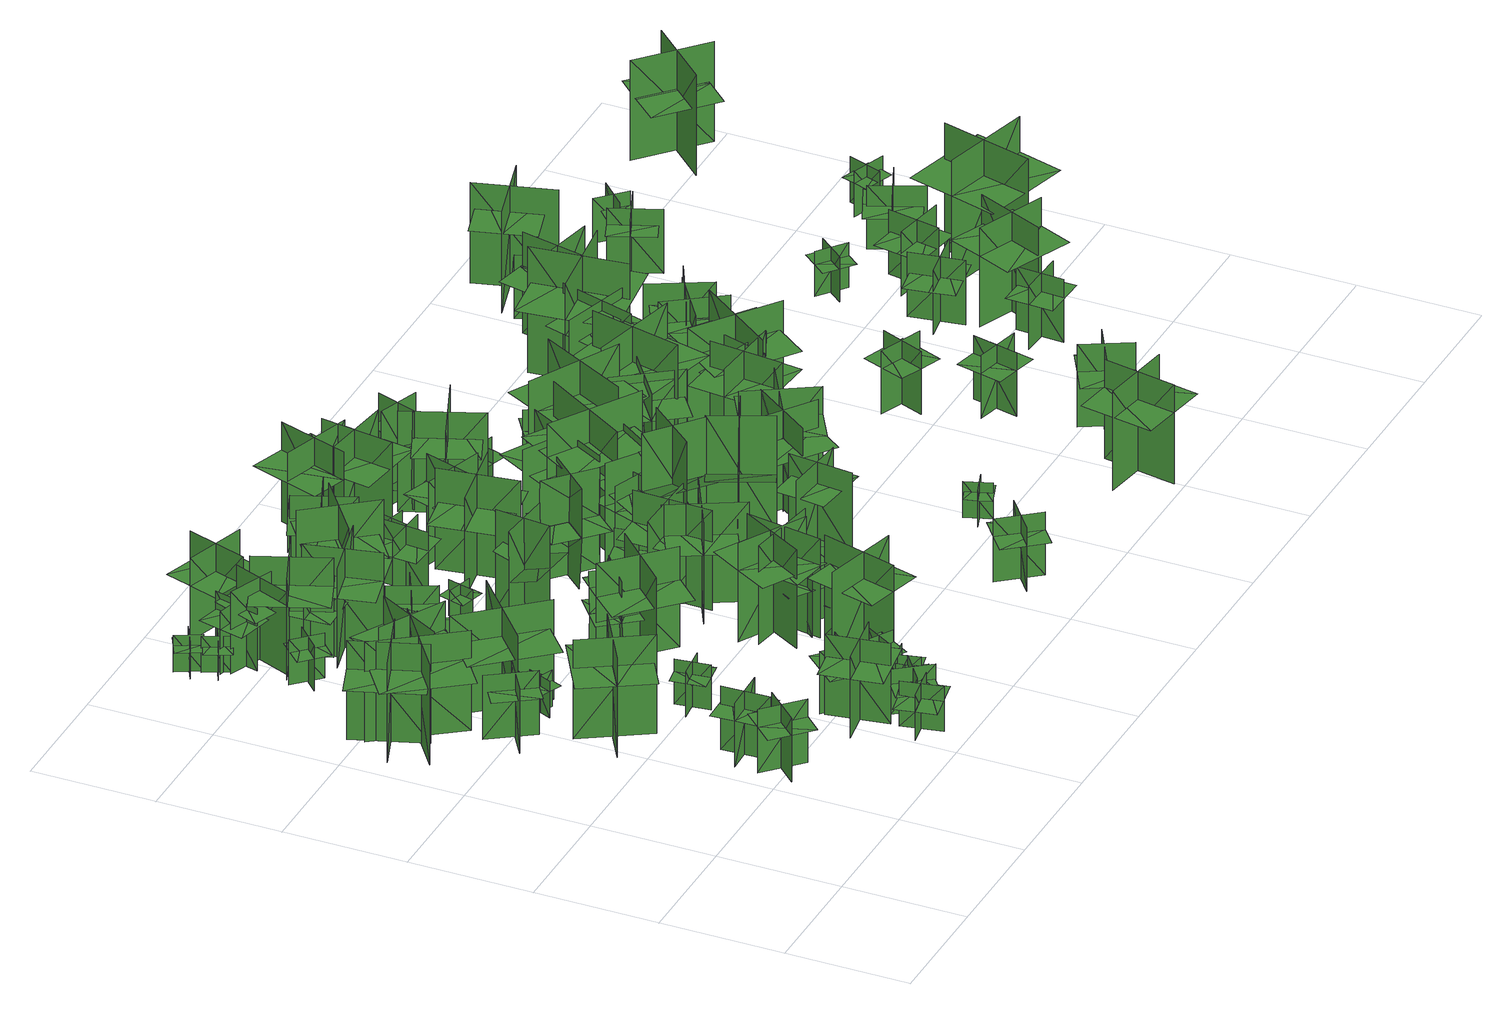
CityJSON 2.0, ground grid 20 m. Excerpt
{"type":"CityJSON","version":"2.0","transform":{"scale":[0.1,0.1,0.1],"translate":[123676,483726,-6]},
"CityObjects":{
"tree1":{"type":"SolitaryVegetationObject","geometry":[{"type":"MultiSurface","lod":"1","boundaries":[[[0,1,2]],[[0,2,3]],[[4,5,6]],[[4,6,7]],[[8,9,10]],[[8,10,11]],[[8,11,12]],[[8,12,13]]]}]},
"tree2":{"type":"SolitaryVegetationObject","geometry":[{"type":"MultiSurface","lod":"1","boundaries":[[[14,15,16]],[[14,16,17]],[[18,19,20]],[[18,20,21]],[[22,23,24]],[[22,24,25]],[[22,25,26]],[[22,26,27]]]}]},
"tree3":{"type":"SolitaryVegetationObject","geometry":[{"type":"MultiSurface","lod":"1","boundaries":[[[28,29,30]],[[28,30,31]],[[32,33,34]],[[32,34,35]],[[36,37,38]],[[36,38,39]],[[36,39,40]],[[36,40,41]]]}]},
"tree4":{"type":"SolitaryVegetationObject","geometry":[{"type":"MultiSurface","lod":"1","boundaries":[[[42,43,44]],[[42,44,45]],[[46,47,48]],[[46,48,49]],[[50,51,52]],[[50,52,53]],[[50,53,54]],[[50,54,55]]]}]},
"tree5":{"type":"SolitaryVegetationObject","geometry":[{"type":"MultiSurface","lod":"1","boundaries":[[[56,57,58]],[[56,58,59]],[[60,61,62]],[[60,62,63]],[[64,65,66]],[[64,66,67]],[[64,68,69]],[[64,69,65]]]}]},
"tree6":{"type":"SolitaryVegetationObject","geometry":[{"type":"MultiSurface","lod":"1","boundaries":[[[70,71,72]],[[70,72,73]],[[74,75,76]],[[74,76,77]],[[78,79,80]],[[78,80,81]],[[78,81,82]],[[78,82,83]]]}]},
"tree7":{"type":"SolitaryVegetationObject","geometry":[{"type":"MultiSurface","lod":"1","boundaries":[[[84,85,86]],[[84,86,87]],[[88,89,90]],[[88,90,91]],[[92,93,94]],[[92,94,95]],[[92,95,96]],[[92,96,97]]]}]},
"tree8":{"type":"SolitaryVegetationObject","geometry":[{"type":"MultiSurface","lod":"1","boundaries":[[[98,99,100]],[[98,100,101]],[[102,103,104]],[[102,104,105]],[[106,107,108]],[[106,108,109]],[[106,109,110]],[[106,110,111]]]}]},
"tree9":{"type":"SolitaryVegetationObject","geometry":[{"type":"MultiSurface","lod":"1","boundaries":[[[112,113,114]],[[112,114,115]],[[116,117,118]],[[116,118,119]],[[120,121,122]],[[120,122,123]],[[120,123,124]],[[120,124,125]]]}]},
"tree10":{"type":"SolitaryVegetationObject","geometry":[{"type":"MultiSurface","lod":"1","boundaries":[[[126,127,128]],[[126,128,129]],[[130,131,132]],[[130,132,133]],[[134,135,136]],[[134,136,137]],[[134,137,138]],[[134,138,139]]]}]},
"tree11":{"type":"SolitaryVegetationObject","geometry":[{"type":"MultiSurface","lod":"1","boundaries":[[[140,141,142]],[[140,142,143]],[[144,145,146]],[[144,146,147]],[[148,149,150]],[[148,150,151]],[[148,151,152]],[[148,152,153]]]}]},
"tree12":{"type":"SolitaryVegetationObject","geometry":[{"type":"MultiSurface","lod":"1","boundaries":[[[154,155,156]],[[154,156,157]],[[158,159,160]],[[158,160,161]],[[162,163,164]],[[162,164,165]],[[162,165,166]],[[162,166,167]]]}]},
"tree13":{"type":"SolitaryVegetationObject","geometry":[{"type":"MultiSurface","lod":"1","boundaries":[[[168,169,170]],[[168,170,171]],[[172,173,174]],[[172,174,175]],[[176,177,178]],[[176,178,179]],[[176,179,180]],[[176,180,181]]]}]},
"tree14":{"type":"SolitaryVegetationObject","geometry":[{"type":"MultiSurface","lod":"1","boundaries":[[[182,183,184]],[[182,184,185]],[[186,187,188]],[[186,188,189]],[[190,191,192]],[[190,192,193]],[[190,193,194]],[[190,194,195]]]}]},
"tree15":{"type":"SolitaryVegetationObject","geometry":[{"type":"MultiSurface","lod":"1","boundaries":[[[196,197,198]],[[196,198,199]],[[200,201,202]],[[200,202,203]],[[204,205,206]],[[204,206,207]],[[204,207,208]],[[204,208,209]]]}]},
"tree16":{"type":"SolitaryVegetationObject","geometry":[{"type":"MultiSurface","lod":"1","boundaries":[[[210,211,212]],[[210,212,213]],[[214,215,216]],[[214,216,217]],[[218,219,220]],[[218,220,221]],[[218,221,222]],[[218,222,223]]]}]},
"tree17":{"type":"SolitaryVegetationObject","geometry":[{"type":"MultiSurface","lod":"1","boundaries":[[[224,225,226]],[[224,226,227]],[[228,229,230]],[[228,230,231]],[[232,233,234]],[[232,234,235]],[[232,235,236]],[[232,236,237]]]}]},
"tree18":{"type":"SolitaryVegetationObject","geometry":[{"type":"MultiSurface","lod":"1","boundaries":[[[238,239,240]],[[238,240,241]],[[242,243,244]],[[242,244,245]],[[246,247,248]],[[246,248,249]],[[246,249,250]],[[246,250,251]]]}]},
"tree19":{"type":"SolitaryVegetationObject","geometry":[{"type":"MultiSurface","lod":"1","boundaries":[[[252,253,254]],[[252,254,255]],[[256,257,258]],[[256,258,259]],[[260,261,262]],[[260,262,263]],[[260,263,264]],[[260,264,265]]]}]},
"tree20":{"type":"SolitaryVegetationObject","geometry":[{"type":"MultiSurface","lod":"1","boundaries":[[[266,267,268]],[[266,268,269]],[[270,271,272]],[[270,272,273]],[[274,275,276]],[[274,276,277]],[[274,277,278]],[[274,278,279]]]}]},
"tree21":{"type":"SolitaryVegetationObject","geometry":[{"type":"MultiSurface","lod":"1","boundaries":[[[280,281,282]],[[280,282,283]],[[284,285,286]],[[284,286,287]],[[288,289,290]],[[288,290,291]],[[288,291,292]],[[288,292,293]]]}]},
"tree22":{"type":"SolitaryVegetationObject","geometry":[{"type":"MultiSurface","lod":"1","boundaries":[[[294,295,296]],[[294,296,297]],[[298,299,300]],[[298,300,301]],[[302,303,304]],[[302,304,305]],[[302,305,306]],[[302,306,307]]]}]},
"tree23":{"type":"SolitaryVegetationObject","geometry":[{"type":"MultiSurface","lod":"1","boundaries":[[[308,309,310]],[[308,310,311]],[[312,313,314]],[[312,314,315]],[[316,317,318]],[[316,318,319]],[[316,319,320]],[[316,320,321]]]}]},
"tree24":{"type":"SolitaryVegetationObject","geometry":[{"type":"MultiSurface","lod":"1","boundaries":[[[322,323,324]],[[322,324,325]],[[326,327,328]],[[326,328,329]],[[330,331,332]],[[330,332,333]],[[330,333,334]],[[330,334,335]]]}]},
"tree25":{"type":"SolitaryVegetationObject","geometry":[{"type":"MultiSurface","lod":"1","boundaries":[[[336,337,338]],[[336,338,339]],[[340,341,342]],[[340,342,343]],[[344,345,346]],[[344,346,347]],[[344,347,348]],[[344,348,349]]]}]},
"tree26":{"type":"SolitaryVegetationObject","geometry":[{"type":"MultiSurface","lod":"1","boundaries":[[[350,351,352]],[[350,352,353]],[[354,355,356]],[[354,356,357]],[[358,359,360]],[[358,360,361]],[[358,361,362]],[[358,362,363]]]}]},
"tree27":{"type":"SolitaryVegetationObject","geometry":[{"type":"MultiSurface","lod":"1","boundaries":[[[364,365,366]],[[364,366,367]],[[368,369,370]],[[368,370,371]],[[372,373,374]],[[372,374,375]],[[372,373,376]],[[372,376,377]]]}]},
"tree28":{"type":"SolitaryVegetationObject","geometry":[{"type":"MultiSurface","lod":"1","boundaries":[[[378,379,380]],[[378,380,381]],[[382,383,384]],[[382,384,385]],[[386,387,388]],[[386,388,389]],[[386,387,390]],[[386,390,391]]]}]},
"tree29":{"type":"SolitaryVegetationObject","geometry":[{"type":"MultiSurface","lod":"1","boundaries":[[[392,393,394]],[[392,394,395]],[[396,397,398]],[[396,398,399]],[[400,401,402]],[[400,402,403]],[[400,403,404]],[[400,404,405]]]}]},
"tree30":{"type":"SolitaryVegetationObject","geometry":[{"type":"MultiSurface","lod":"1","boundaries":[[[406,407,408]],[[406,408,409]],[[410,411,412]],[[410,412,413]],[[414,415,411]],[[414,411,410]],[[416,417,407]],[[416,407,406]],[[406,407,418]],[[406,418,419]],[[406,420,421]],[[406,421,407]]]}]},
"tree31":{"type":"SolitaryVegetationObject","geometry":[{"type":"MultiSurface","lod":"1","boundaries":[[[422,423,424]],[[422,424,425]],[[426,427,428]],[[426,428,429]],[[430,431,427]],[[430,427,426]],[[432,433,423]],[[432,423,422]],[[434,435,436]],[[434,436,437]],[[438,439,440]],[[438,440,441]]]}]},
"tree32":{"type":"SolitaryVegetationObject","geometry":[{"type":"MultiSurface","lod":"1","boundaries":[[[442,443,444]],[[442,444,445]],[[446,447,448]],[[446,448,449]],[[450,451,452]],[[450,452,453]],[[450,453,454]],[[450,454,455]]]}]},
"tree33":{"type":"SolitaryVegetationObject","geometry":[{"type":"MultiSurface","lod":"1","boundaries":[[[456,457,458]],[[456,458,459]],[[460,461,462]],[[460,462,463]],[[464,465,466]],[[464,466,467]],[[464,467,468]],[[464,468,469]]]}]},
"tree34":{"type":"SolitaryVegetationObject","geometry":[{"type":"MultiSurface","lod":"1","boundaries":[[[470,471,472]],[[470,472,473]],[[474,475,476]],[[474,476,477]],[[478,479,480]],[[478,480,481]],[[478,482,483]],[[478,483,479]]]}]},
"tree35":{"type":"SolitaryVegetationObject","geometry":[{"type":"MultiSurface","lod":"1","boundaries":[[[484,485,486]],[[484,486,487]],[[488,489,490]],[[488,490,491]],[[492,493,494]],[[492,494,495]],[[492,493,496]],[[492,496,497]]]}]},
"tree36":{"type":"SolitaryVegetationObject","geometry":[{"type":"MultiSurface","lod":"1","boundaries":[[[498,499,500]],[[498,500,501]],[[502,503,504]],[[502,504,505]],[[506,507,508]],[[506,508,509]],[[506,509,510]],[[506,510,511]]]}]},
"tree37":{"type":"SolitaryVegetationObject","geometry":[{"type":"MultiSurface","lod":"1","boundaries":[[[512,513,514]],[[512,514,515]],[[516,517,518]],[[516,518,519]],[[520,521,522]],[[520,522,523]],[[520,523,524]],[[520,524,525]]]}]},
"tree38":{"type":"SolitaryVegetationObject","geometry":[{"type":"MultiSurface","lod":"1","boundaries":[[[526,527,528]],[[526,528,529]],[[530,531,532]],[[530,532,533]],[[534,535,536]],[[534,536,537]],[[534,537,538]],[[534,538,539]]]}]},
"tree39":{"type":"SolitaryVegetationObject","geometry":[{"type":"MultiSurface","lod":"1","boundaries":[[[540,541,542]],[[540,542,543]],[[544,545,546]],[[544,546,547]],[[548,549,550]],[[548,550,551]],[[548,551,552]],[[548,552,553]]]}]},
"tree40":{"type":"SolitaryVegetationObject","geometry":[{"type":"MultiSurface","lod":"1","boundaries":[[[554,555,556]],[[554,556,557]],[[558,559,560]],[[558,560,561]],[[562,563,564]],[[562,564,565]],[[562,565,566]],[[562,566,567]]]}]},
"tree41":{"type":"SolitaryVegetationObject","geometry":[{"type":"MultiSurface","lod":"1","boundaries":[[[568,569,570]],[[568,570,571]],[[572,573,574]],[[572,574,575]],[[576,577,578]],[[576,578,579]],[[576,579,580]],[[576,580,581]]]}]},
"tree42":{"type":"SolitaryVegetationObject","geometry":[{"type":"MultiSurface","lod":"1","boundaries":[[[582,583,584]],[[582,584,585]],[[586,587,588]],[[586,588,589]],[[590,591,592]],[[590,592,593]],[[590,593,594]],[[590,594,595]]]}]},
"tree43":{"type":"SolitaryVegetationObject","geometry":[{"type":"MultiSurface","lod":"1","boundaries":[[[596,597,598]],[[596,598,599]],[[600,601,602]],[[600,602,603]],[[604,605,606]],[[604,606,607]],[[604,607,608]],[[604,608,609]]]}]},
"tree44":{"type":"SolitaryVegetationObject","geometry":[{"type":"MultiSurface","lod":"1","boundaries":[[[610,611,612]],[[610,612,613]],[[614,615,616]],[[614,616,617]],[[618,619,620]],[[618,620,621]],[[618,621,622]],[[618,622,623]]]}]},
"tree45":{"type":"SolitaryVegetationObject","geometry":[{"type":"MultiSurface","lod":"1","boundaries":[[[624,625,626]],[[624,626,627]],[[628,629,630]],[[628,630,631]],[[632,633,634]],[[632,634,635]],[[632,635,636]],[[632,636,637]]]}]},
"tree46":{"type":"SolitaryVegetationObject","geometry":[{"type":"MultiSurface","lod":"1","boundaries":[[[638,639,640]],[[638,640,641]],[[642,643,644]],[[642,644,645]],[[646,647,648]],[[646,648,649]],[[646,647,650]],[[646,650,651]]]}]},
"tree47":{"type":"SolitaryVegetationObject","geometry":[{"type":"MultiSurface","lod":"1","boundaries":[[[652,653,654]],[[652,654,655]],[[656,657,658]],[[656,658,659]],[[660,661,662]],[[660,662,663]],[[660,663,664]],[[660,664,665]]]}]},
"tree48":{"type":"SolitaryVegetationObject","geometry":[{"type":"MultiSurface","lod":"1","boundaries":[[[666,667,668]],[[666,668,669]],[[670,671,672]],[[670,672,673]],[[674,675,676]],[[674,676,677]],[[674,677,678]],[[674,678,679]]]}]},
"tree49":{"type":"SolitaryVegetationObject","geometry":[{"type":"MultiSurface","lod":"1","boundaries":[[[680,681,682]],[[680,682,683]],[[684,685,686]],[[684,686,687]],[[688,689,685]],[[688,685,684]],[[690,691,681]],[[690,681,680]],[[680,681,692]],[[680,692,693]],[[680,694,695]],[[680,695,681]]]}]},
"tree50":{"type":"SolitaryVegetationObject","geometry":[{"type":"MultiSurface","lod":"1","boundaries":[[[696,697,698]],[[696,698,699]],[[700,701,702]],[[700,702,703]],[[704,705,701]],[[704,701,700]],[[706,707,697]],[[706,697,696]],[[708,709,710]],[[708,710,711]],[[712,713,714]],[[712,714,715]]]}]},
"tree51":{"type":"SolitaryVegetationObject","geometry":[{"type":"MultiSurface","lod":"1","boundaries":[[[716,717,718]],[[716,718,719]],[[720,721,722]],[[720,722,723]],[[724,725,726]],[[724,726,727]],[[724,725,728]],[[724,728,729]]]}]},
"tree52":{"type":"SolitaryVegetationObject","geometry":[{"type":"MultiSurface","lod":"1","boundaries":[[[730,731,732]],[[730,732,733]],[[734,735,736]],[[734,736,737]],[[738,739,740]],[[738,740,741]],[[738,741,742]],[[738,742,743]]]}]},
"tree53":{"type":"SolitaryVegetationObject","geometry":[{"type":"MultiSurface","lod":"1","boundaries":[[[744,745,746]],[[744,746,747]],[[748,749,750]],[[748,750,751]],[[752,753,749]],[[752,749,748]],[[754,755,745]],[[754,745,744]],[[756,757,758]],[[756,758,759]],[[760,761,762]],[[760,762,763]]]}]},
"tree54":{"type":"SolitaryVegetationObject","geometry":[{"type":"MultiSurface","lod":"1","boundaries":[[[764,765,766]],[[764,766,767]],[[768,769,770]],[[768,770,771]],[[772,773,774]],[[772,774,775]],[[772,775,776]],[[772,776,777]]]}]},
"tree55":{"type":"SolitaryVegetationObject","geometry":[{"type":"MultiSurface","lod":"1","boundaries":[[[778,779,780]],[[778,780,781]],[[782,783,784]],[[782,784,785]],[[786,787,788]],[[786,788,789]],[[786,789,790]],[[786,790,791]]]}]},
"tree56":{"type":"SolitaryVegetationObject","geometry":[{"type":"MultiSurface","lod":"1","boundaries":[[[792,793,794]],[[792,794,795]],[[796,797,798]],[[796,798,799]],[[800,801,802]],[[800,802,803]],[[800,803,804]],[[800,804,805]]]}]},
"tree57":{"type":"SolitaryVegetationObject","geometry":[{"type":"MultiSurface","lod":"1","boundaries":[[[806,807,808]],[[806,808,809]],[[810,811,812]],[[810,812,813]],[[814,815,816]],[[814,816,817]],[[814,817,818]],[[814,818,819]]]}]},
"tree58":{"type":"SolitaryVegetationObject","geometry":[{"type":"MultiSurface","lod":"1","boundaries":[[[820,821,822]],[[820,822,823]],[[824,825,826]],[[824,826,827]],[[828,829,830]],[[828,830,831]],[[828,831,832]],[[828,832,833]]]}]},
"tree59":{"type":"SolitaryVegetationObject","geometry":[{"type":"MultiSurface","lod":"1","boundaries":[[[834,835,836]],[[834,836,837]],[[838,839,840]],[[838,840,841]],[[842,843,844]],[[842,844,845]],[[842,846,847]],[[842,847,843]]]}]},
"tree60":{"type":"SolitaryVegetationObject","geometry":[{"type":"MultiSurface","lod":"1","boundaries":[[[848,849,850]],[[848,850,851]],[[852,853,854]],[[852,854,855]],[[856,857,858]],[[856,858,859]],[[856,859,860]],[[856,860,861]]]}]},
"tree61":{"type":"SolitaryVegetationObject","geometry":[{"type":"MultiSurface","lod":"1","boundaries":[[[862,863,864]],[[862,864,865]],[[866,867,868]],[[866,868,869]],[[870,871,872]],[[870,872,873]],[[870,874,875]],[[870,875,871]]]}]},
"tree62":{"type":"SolitaryVegetationObject","geometry":[{"type":"MultiSurface","lod":"1","boundaries":[[[876,877,878]],[[876,878,879]],[[880,881,882]],[[880,882,883]],[[884,885,886]],[[884,886,887]],[[884,887,888]],[[884,888,889]]]}]},
"tree63":{"type":"SolitaryVegetationObject","geometry":[{"type":"MultiSurface","lod":"1","boundaries":[[[890,891,892]],[[890,892,893]],[[894,895,896]],[[894,896,897]],[[898,899,900]],[[898,900,901]],[[898,902,903]],[[898,903,899]]]}]},
"tree64":{"type":"SolitaryVegetationObject","geometry":[{"type":"MultiSurface","lod":"1","boundaries":[[[904,905,906]],[[904,906,907]],[[908,909,910]],[[908,910,911]],[[912,913,909]],[[912,909,908]],[[914,915,905]],[[914,905,904]],[[916,917,918]],[[916,918,919]],[[920,921,922]],[[920,922,923]]]}]},
"tree65":{"type":"SolitaryVegetationObject","geometry":[{"type":"MultiSurface","lod":"1","boundaries":[[[924,925,926]],[[924,926,927]],[[928,929,930]],[[928,930,931]],[[932,933,934]],[[932,934,935]],[[932,935,936]],[[932,936,937]]]}]},
"tree66":{"type":"SolitaryVegetationObject","geometry":[{"type":"MultiSurface","lod":"1","boundaries":[[[938,939,940]],[[938,940,941]],[[942,943,944]],[[942,944,945]],[[946,947,948]],[[946,948,949]],[[946,949,950]],[[946,950,951]]]}]},
"tree67":{"type":"SolitaryVegetationObject","geometry":[{"type":"MultiSurface","lod":"1","boundaries":[[[952,953,954]],[[952,954,955]],[[956,957,958]],[[956,958,959]],[[960,961,962]],[[960,962,963]],[[960,963,964]],[[960,964,965]]]}]},
"tree68":{"type":"SolitaryVegetationObject","geometry":[{"type":"MultiSurface","lod":"1","boundaries":[[[966,967,968]],[[966,968,969]],[[970,971,972]],[[970,972,973]],[[974,975,976]],[[974,976,977]],[[974,978,979]],[[974,979,975]]]}]},
"tree69":{"type":"SolitaryVegetationObject","geometry":[{"type":"MultiSurface","lod":"1","boundaries":[[[980,981,982]],[[980,982,983]],[[984,985,986]],[[984,986,987]],[[988,989,990]],[[988,990,991]],[[988,992,993]],[[988,993,989]]]}]},
"tree70":{"type":"SolitaryVegetationObject","geometry":[{"type":"MultiSurface","lod":"1","boundaries":[[[994,995,996]],[[994,996,997]],[[998,999,1000]],[[998,1000,1001]],[[1002,1003,1004]],[[1002,1004,1005]],[[1002,1005,1006]],[[1002,1006,1007]]]}]},
"tree71":{"type":"SolitaryVegetationObject","geometry":[{"type":"MultiSurface","lod":"1","boundaries":[[[1008,1009,1010]],[[1008,1010,1011]],[[1012,1013,1014]],[[1012,1014,1015]],[[1016,1017,1018]],[[1016,1018,1019]],[[1016,1019,1020]],[[1016,1020,1021]]]}]},
"tree72":{"type":"SolitaryVegetationObject","geometry":[{"type":"MultiSurface","lod":"1","boundaries":[[[1022,1023,1024]],[[1022,1024,1025]],[[1026,1027,1028]],[[1026,1028,1029]],[[1030,1031,1032]],[[1030,1032,1033]],[[1030,1033,1034]],[[1030,1034,1035]]]}]},
"tree73":{"type":"SolitaryVegetationObject","geometry":[{"type":"MultiSurface","lod":"1","boundaries":[[[1036,1037,1038]],[[1036,1038,1039]],[[1040,1041,1042]],[[1040,1042,1043]],[[1044,1045,1046]],[[1044,1046,1047]],[[1044,1047,1048]],[[1044,1048,1049]]]}]},
"tree74":{"type":"SolitaryVegetationObject","geometry":[{"type":"MultiSurface","lod":"1","boundaries":[[[1050,1051,1052]],[[1050,1052,1053]],[[1054,1055,1056]],[[1054,1056,1057]],[[1058,1059,1060]],[[1058,1060,1061]],[[1058,1061,1062]],[[1058,1062,1063]]]}]},
"tree75":{"type":"SolitaryVegetationObject","geometry":[{"type":"MultiSurface","lod":"1","boundaries":[[[1064,1065,1066]],[[1064,1066,1067]],[[1068,1069,1070]],[[1068,1070,1071]],[[1072,1073,1069]],[[1072,1069,1068]],[[1074,1075,1065]],[[1074,1065,1064]],[[1076,1077,1078]],[[1076,1078,1079]],[[1080,1081,1082]],[[1080,1082,1083]]]}]},
"tree76":{"type":"SolitaryVegetationObject","geometry":[{"type":"MultiSurface","lod":"1","boundaries":[[[1084,1085,1086]],[[1084,1086,1087]],[[1088,1089,1090]],[[1088,1090,1091]],[[1092,1093,1094]],[[1092,1094,1095]],[[1092,1096,1097]],[[1092,1097,1093]]]}]},
"tree77":{"type":"SolitaryVegetationObject","geometry":[{"type":"MultiSurface","lod":"1","boundaries":[[[1098,1099,1100]],[[1098,1100,1101]],[[1102,1103,1104]],[[1102,1104,1105]],[[1106,1107,1108]],[[1106,1108,1109]],[[1106,1109,1110]],[[1106,1110,1111]]]}]},
"tree78":{"type":"SolitaryVegetationObject","geometry":[{"type":"MultiSurface","lod":"1","boundaries":[[[1112,1113,1114]],[[1112,1114,1115]],[[1116,1117,1118]],[[1116,1118,1119]],[[1120,1121,1122]],[[1120,1122,1123]],[[1120,1124,1125]],[[1120,1125,1121]]]}]},
"tree79":{"type":"SolitaryVegetationObject","geometry":[{"type":"MultiSurface","lod":"1","boundaries":[[[1126,1127,1128]],[[1126,1128,1129]],[[1130,1131,1132]],[[1130,1132,1133]],[[1134,1135,1136]],[[1134,1136,1137]],[[1134,1138,1139]],[[1134,1139,1135]]]}]},
"tree80":{"type":"SolitaryVegetationObject","geometry":[{"type":"MultiSurface","lod":"1","boundaries":[[[1140,1141,1142]],[[1140,1142,1143]],[[1144,1145,1146]],[[1144,1146,1147]],[[1148,1149,1150]],[[1148,1150,1151]],[[1148,1151,1152]],[[1148,1152,1153]]]}]},
"tree81":{"type":"SolitaryVegetationObject","geometry":[{"type":"MultiSurface","lod":"1","boundaries":[[[1154,1155,1156]],[[1154,1156,1157]],[[1158,1159,1160]],[[1158,1160,1161]],[[1162,1163,1164]],[[1162,1164,1165]],[[1162,1165,1166]],[[1162,1166,1167]]]}]},
"tree82":{"type":"SolitaryVegetationObject","geometry":[{"type":"MultiSurface","lod":"1","boundaries":[[[1168,1169,1170]],[[1168,1170,1171]],[[1172,1173,1174]],[[1172,1174,1175]],[[1176,1177,1178]],[[1176,1178,1179]],[[1176,1179,1180]],[[1176,1180,1181]]]}]},
"tree83":{"type":"SolitaryVegetationObject","geometry":[{"type":"MultiSurface","lod":"1","boundaries":[[[1182,1183,1184]],[[1182,1184,1185]],[[1186,1187,1188]],[[1186,1188,1189]],[[1190,1191,1192]],[[1190,1192,1193]],[[1190,1194,1195]],[[1190,1195,1191]]]}]},
"tree84":{"type":"SolitaryVegetationObject","geometry":[{"type":"MultiSurface","lod":"1","boundaries":[[[1196,1197,1198]],[[1196,1198,1199]],[[1200,1201,1202]],[[1200,1202,1203]],[[1204,1205,1206]],[[1204,1206,1207]],[[1204,1208,1209]],[[1204,1209,1205]]]}]},
"tree85":{"type":"SolitaryVegetationObject","geometry":[{"type":"MultiSurface","lod":"1","boundaries":[[[1210,1211,1212]],[[1210,1212,1213]],[[1214,1215,1216]],[[1214,1216,1217]],[[1218,1219,1220]],[[1218,1220,1221]],[[1218,1221,1222]],[[1218,1222,1223]]]}]},
"tree86":{"type":"SolitaryVegetationObject","geometry":[{"type":"MultiSurface","lod":"1","boundaries":[[[1224,1225,1226]],[[1224,1226,1227]],[[1228,1229,1230]],[[1228,1230,1231]],[[1232,1233,1234]],[[1232,1234,1235]],[[1232,1236,1237]],[[1232,1237,1233]]]}]},
"tree87":{"type":"SolitaryVegetationObject","geometry":[{"type":"MultiSurface","lod":"1","boundaries":[[[1238,1239,1240]],[[1238,1240,1241]],[[1242,1243,1244]],[[1242,1244,1245]],[[1246,1247,1248]],[[1246,1248,1249]],[[1246,1247,1250]],[[1246,1250,1251]]]}]},
"tree88":{"type":"SolitaryVegetationObject","geometry":[{"type":"MultiSurface","lod":"1","boundaries":[[[1252,1253,1254]],[[1252,1254,1255]],[[1256,1257,1258]],[[1256,1258,1259]],[[1260,1261,1262]],[[1260,1262,1263]],[[1260,1263,1264]],[[1260,1264,1265]]]}]},
"tree89":{"type":"SolitaryVegetationObject","geometry":[{"type":"MultiSurface","lod":"1","boundaries":[[[1266,1267,1268]],[[1266,1268,1269]],[[1270,1271,1272]],[[1270,1272,1273]],[[1274,1275,1276]],[[1274,1276,1277]],[[1274,1277,1278]],[[1274,1278,1279]]]}]},
"tree90":{"type":"SolitaryVegetationObject","geometry":[{"type":"MultiSurface","lod":"1","boundaries":[[[1280,1281,1282]],[[1280,1282,1283]],[[1284,1285,1286]],[[1284,1286,1287]],[[1288,1289,1290]],[[1288,1290,1291]],[[1288,1291,1292]],[[1288,1292,1293]]]}]},
"tree91":{"type":"SolitaryVegetationObject","geometry":[{"type":"MultiSurface","lod":"1","boundaries":[[[1294,1295,1296]],[[1294,1296,1297]],[[1298,1299,1300]],[[1298,1300,1301]],[[1302,1303,1304]],[[1302,1304,1305]],[[1302,1305,1306]],[[1302,1306,1307]]]}]},
"tree92":{"type":"SolitaryVegetationObject","geometry":[{"type":"MultiSurface","lod":"1","boundaries":[[[1308,1309,1310]],[[1308,1310,1311]],[[1312,1313,1314]],[[1312,1314,1315]],[[1316,1317,1318]],[[1316,1318,1319]],[[1316,1320,1321]],[[1316,1321,1317]]]}]},
"tree93":{"type":"SolitaryVegetationObject","geometry":[{"type":"MultiSurface","lod":"1","boundaries":[[[1322,1323,1324]],[[1322,1324,1325]],[[1326,1327,1328]],[[1326,1328,1329]],[[1330,1331,1332]],[[1330,1332,1333]],[[1330,1333,1334]],[[1330,1334,1335]]]}]},
"tree94":{"type":"SolitaryVegetationObject","geometry":[{"type":"MultiSurface","lod":"1","boundaries":[[[1336,1337,1338]],[[1336,1338,1339]],[[1340,1341,1342]],[[1340,1342,1343]],[[1344,1345,1346]],[[1344,1346,1347]],[[1344,1347,1348]],[[1344,1348,1349]]]}]},
"tree95":{"type":"SolitaryVegetationObject","geometry":[{"type":"MultiSurface","lod":"1","boundaries":[[[1350,1351,1352]],[[1350,1352,1353]],[[1354,1355,1356]],[[1354,1356,1357]],[[1358,1359,1360]],[[1358,1360,1361]],[[1358,1362,1363]],[[1358,1363,1359]]]}]},
"tree96":{"type":"SolitaryVegetationObject","geometry":[{"type":"MultiSurface","lod":"1","boundaries":[[[1364,1365,1366]],[[1364,1366,1367]],[[1368,1369,1370]],[[1368,1370,1371]],[[1372,1373,1374]],[[1372,1374,1375]],[[1372,1375,1376]],[[1372,1376,1377]]]}]},
"tree97":{"type":"SolitaryVegetationObject","geometry":[{"type":"MultiSurface","lod":"1","boundaries":[[[1378,1379,1380]],[[1378,1380,1381]],[[1382,1383,1384]],[[1382,1384,1385]],[[1386,1387,1388]],[[1386,1388,1389]],[[1386,1389,1390]],[[1386,1390,1391]]]}]},
"tree98":{"type":"SolitaryVegetationObject","geometry":[{"type":"MultiSurface","lod":"1","boundaries":[[[1392,1393,1394]],[[1392,1394,1395]],[[1396,1397,1398]],[[1396,1398,1399]],[[1400,1401,1402]],[[1400,1402,1403]],[[1400,1403,1404]],[[1400,1404,1405]]]}]},
"tree99":{"type":"SolitaryVegetationObject","geometry":[{"type":"MultiSurface","lod":"1","boundaries":[[[1406,1407,1408]],[[1406,1408,1409]],[[1410,1411,1412]],[[1410,1412,1413]],[[1414,1415,1416]],[[1414,1416,1417]],[[1414,1417,1418]],[[1414,1418,1419]]]}]},
"tree100":{"type":"SolitaryVegetationObject","geometry":[{"type":"MultiSurface","lod":"1","boundaries":[[[1420,1421,1422]],[[1420,1422,1423]],[[1424,1425,1426]],[[1424,1426,1427]],[[1428,1429,1430]],[[1428,1430,1431]],[[1428,1431,1432]],[[1428,1432,1433]]]}]},
"tree101":{"type":"SolitaryVegetationObject","geometry":[{"type":"MultiSurface","lod":"1","boundaries":[[[1434,1435,1436]],[[1434,1436,1437]],[[1438,1439,1440]],[[1438,1440,1441]],[[1442,1443,1444]],[[1442,1444,1445]],[[1442,1446,1447]],[[1442,1447,1443]]]}]},
"tree102":{"type":"SolitaryVegetationObject","geometry":[{"type":"MultiSurface","lod":"1","boundaries":[[[1448,1449,1450]],[[1448,1450,1451]],[[1452,1453,1454]],[[1452,1454,1455]],[[1456,1457,1458]],[[1456,1458,1459]],[[1456,1460,1461]],[[1456,1461,1457]]]}]}
},
"vertices":[
[265,232,17],[212,176,17],[212,176,125],[265,232,125],[214,231,17],[270,177,17],[270,177,125],[214,231,125],[214,231,95],[187,203,95],[243,149,95],[270,177,95],[296,205,95],[241,259,95],
[28,736,10],[143,776,10],[143,776,179],[28,736,179],[101,700,10],[61,815,10],[61,815,179],[101,700,179],[101,700,131],[158,721,131],[118,835,131],[61,815,131],[3,795,131],[44,680,131],
[47,677,10],[174,770,10],[174,770,181],[47,677,181],[158,661,10],[65,788,10],[65,788,181],[158,661,181],[154,666,133],[210,707,133],[124,824,133],[69,783,133],[13,742,133],[99,625,133],
[250,306,17],[253,228,17],[253,228,125],[250,306,125],[215,268,17],[292,271,17],[292,271,125],[215,268,125],[215,268,95],[216,230,95],[293,232,95],[292,271,95],[291,309,95],[213,307,95],
[139,634,12],[185,565,12],[185,565,122],[139,634,122],[127,570,12],[196,615,12],[196,615,122],[127,570,122],[143,628,93],[185,565,93],[212,583,93],[170,646,93],[116,610,93],[158,547,93],
[195,516,12],[258,412,12],[258,412,181],[195,516,181],[175,437,12],[280,500,12],[280,500,181],[175,437,181],[175,437,133],[206,385,133],[311,448,133],[280,500,133],[248,552,133],[144,490,133],
[111,787,11],[217,729,11],[217,729,180],[111,787,180],[133,709,11],[192,816,11],[192,816,180],[133,709,180],[133,709,132],[186,680,132],[245,787,132],[192,816,132],[138,845,132],[80,739,132],
[219,596,14],[260,579,14],[260,579,76],[219,596,76],[230,569,14],[248,609,14],[248,609,76],[230,569,76],[230,569,59],[251,560,59],[268,601,59],[248,609,59],[227,618,59],[210,577,59],
[170,593,11],[289,697,11],[289,697,182],[170,593,182],[282,586,11],[179,705,11],[179,705,182],[282,586,182],[278,591,134],[330,637,134],[235,746,134],[183,700,134],[131,655,134],[226,546,134],
[408,94,22],[408,94,99],[421,28,99],[421,28,22],[445,68,22],[445,68,99],[381,56,99],[381,56,22],[454,70,74],[448,103,74],[369,87,74],[376,54,74],[382,22,74],[461,37,74],
[189,908,18],[150,948,18],[150,948,95],[189,908,95],[190,945,18],[150,907,18],[150,907,95],[190,945,95],[190,945,73],[170,965,73],[131,926,73],[150,907,73],[169,887,73],[209,925,73],
[361,394,19],[306,387,19],[306,387,96],[361,394,96],[332,417,19],[339,362,19],[339,362,96],[332,417,96],[332,417,75],[305,413,75],[312,358,75],[339,362,75],[367,366,75],[359,420,75],
[150,1039,16],[131,1078,16],[131,1078,78],[150,1039,78],[160,1066,16],[121,1047,16],[121,1047,78],[160,1066,78],[160,1066,60],[151,1086,60],[111,1067,60],[121,1047,60],[130,1027,60],[170,1046,60],
[113,1088,13],[152,1109,13],[152,1109,75],[113,1088,75],[141,1079,13],[120,1118,13],[120,1118,75],[141,1079,75],[141,1079,58],[161,1090,58],[140,1129,58],[120,1118,58],[101,1108,58],[122,1069,58],
[425,115,10],[409,213,10],[409,213,148],[425,115,148],[464,168,10],[366,153,10],[366,153,148],[464,168,148],[464,168,110],[456,218,110],[358,202,110],[366,153,110],[374,104,110],[472,119,110],
[430,118,23],[430,118,100],[470,64,100],[470,64,23],[475,111,23],[475,111,100],[423,72,100],[423,72,23],[482,117,75],[462,143,75],[398,95,75],[419,68,75],[439,42,75],[503,90,75],
[168,1006,16],[187,1081,16],[187,1081,123],[168,1006,123],[213,1032,16],[138,1051,16],[138,1051,123],[213,1032,123],[213,1032,93],[222,1070,93],[147,1089,93],[138,1051,93],[128,1013,93],[203,994,93],
[409,164,12],[462,221,12],[462,221,119],[409,164,119],[461,166,12],[404,219,12],[404,219,119],[461,166,119],[461,166,89],[487,195,89],[430,247,89],[404,219,89],[378,190,89],[435,138,89],
[354,519,17],[327,554,17],[327,554,78],[354,519,78],[358,548,17],[323,521,17],[323,521,78],[358,548,78],[358,548,61],[344,565,61],[309,538,61],[323,521,61],[336,503,61],[371,530,61],
[496,118,23],[496,118,85],[443,110,85],[443,110,23],[474,90,23],[474,90,85],[467,141,85],[467,141,23],[475,82,65],[502,86,65],[492,149,65],[466,145,65],[440,141,65],[449,78,65],
[242,998,17],[144,1037,17],[144,1037,157],[242,998,157],[215,1060,17],[215,1060,157],[176,963,157],[176,963,17],[215,1060,113],[174,1076,113],[143,998,113],[184,982,113],[224,966,113],[255,1044,113],
[281,1004,13],[168,959,13],[168,959,183],[281,1004,183],[207,1036,13],[252,923,13],[252,923,183],[207,1036,183],[207,1036,135],[150,1014,135],[195,901,135],[252,923,135],[308,946,135],[263,1059,135],
[477,163,12],[477,163,90],[493,98,90],[493,98,12],[515,139,12],[515,139,90],[452,124,90],[452,124,12],[525,142,64],[516,174,64],[439,155,64],[447,122,64],[455,90,64],[533,109,64],
[290,956,13],[213,953,13],[213,953,121],[290,956,121],[253,991,13],[256,914,13],[256,914,121],[253,991,121],[253,991,91],[214,990,91],[217,912,91],[256,914,91],[294,915,91],[291,993,91],
[228,906,13],[346,934,13],[346,934,182],[228,906,182],[296,863,13],[269,981,13],[269,981,182],[296,863,182],[296,863,134],[356,877,134],[328,995,134],[269,981,134],[210,968,134],[237,849,134],
[348,845,16],[278,810,16],[278,810,124],[348,845,124],[299,862,16],[333,792,16],[333,792,124],[299,862,124],[299,862,93],[264,844,93],[299,775,93],[333,792,93],[368,809,93],[334,879,93],
[484,478,14],[391,568,14],[391,568,186],[484,478,186],[483,565,14],[392,473,14],[392,473,186],[483,565,186],[487,480,129],[394,571,129],[349,524,129],[442,434,129],[431,608,129],[523,518,129],
[311,1099,11],[210,1132,11],[210,1132,152],[311,1099,152],[278,1163,11],[245,1063,11],[245,1063,152],[278,1163,152],[312,1102,105],[211,1135,105],[195,1085,105],[295,1052,105],[225,1176,105],[325,1143,105],
[565,175,13],[565,175,75],[519,203,75],[519,203,13],[530,167,13],[530,167,75],[557,211,75],[557,211,13],[525,160,55],[548,146,55],[582,201,55],[559,215,55],[536,229,55],[503,174,55],
[403,533,86],[462,581,86],[437,612,86],[378,564,86],[407,586,86],[456,526,86],[459,529,156],[411,589,156],[411,589,16],[459,529,16],[405,530,16],[464,579,16],[462,581,156],[403,533,156],[427,503,86],[487,551,86],
[442,679,61],[352,688,61],[352,690,231],[442,681,231],[399,732,61],[390,642,61],[391,642,231],[400,732,231],[400,732,16],[391,642,16],[442,681,16],[352,690,16],[442,680,144],[352,689,144],[348,643,161],[438,634,161],[365,688,171],[432,682,171],[436,716,180],[368,722,180],
[348,877,14],[358,834,14],[358,834,76],[348,877,76],[332,853,14],[376,862,14],[376,862,76],[332,853,76],[332,853,59],[337,831,59],[380,840,59],[376,862,59],[371,884,59],[328,874,59],
[435,790,17],[392,802,17],[392,802,78],[435,790,78],[420,816,17],[409,773,17],[409,773,78],[420,816,78],[420,816,61],[399,822,61],[387,779,61],[409,773,61],[430,767,61],[441,810,61],
[612,305,5],[578,180,5],[578,180,177],[612,305,177],[523,253,5],[649,220,5],[649,220,177],[523,253,177],[609,295,132],[578,180,132],[628,167,132],[659,282,132],[559,308,132],[529,193,132],
[438,1015,8],[336,937,8],[336,937,181],[438,1015,181],[351,1027,8],[430,924,8],[430,924,181],[351,1027,181],[436,1019,123],[333,940,123],[372,889,123],[475,967,123],[301,982,123],[404,1060,123],
[618,431,9],[557,325,9],[557,325,178],[618,431,178],[539,410,9],[645,350,9],[645,350,178],[539,410,178],[539,410,131],[509,357,131],[615,297,131],[645,350,131],[675,402,131],[570,463,131],
[635,248,15],[635,248,77],[642,301,77],[642,301,15],[614,277,15],[614,277,77],[665,271,77],[665,271,15],[606,279,57],[603,252,57],[666,244,57],[670,270,57],[673,297,57],[610,305,57],
[668,362,7],[547,381,7],[547,381,176],[668,362,176],[620,428,7],[601,307,7],[601,307,176],[620,428,176],[620,428,128],[560,437,128],[541,317,128],[601,307,128],[662,298,128],[680,418,128],
[588,369,8],[651,324,8],[651,324,116],[588,369,116],[596,318,8],[641,381,8],[641,381,116],[596,318,116],[596,318,86],[627,296,86],[672,359,86],[641,381,86],[609,404,86],[564,341,86],
[462,868,13],[468,946,13],[468,946,121],[462,868,121],[501,902,13],[424,907,13],[424,907,121],[501,902,121],[501,902,90],[504,941,90],[427,946,90],[424,907,90],[422,869,90],[499,864,90],
[579,550,14],[638,437,14],[638,437,184],[579,550,184],[555,472,14],[555,472,184],[668,532,184],[668,532,14],[555,472,131],[580,425,131],[670,473,131],[645,520,131],[620,567,131],[530,519,131],
[654,545,14],[526,548,14],[526,548,185],[654,545,185],[597,604,14],[597,604,185],[594,476,185],[594,476,14],[597,604,131],[543,605,131],[541,503,131],[595,502,131],[648,501,131],[650,603,131],
[427,1072,13],[465,980,13],[465,980,151],[427,1072,151],[401,1011,13],[494,1049,13],[494,1049,151],[401,1011,151],[401,1011,112],[420,965,112],[512,1003,112],[494,1049,112],[475,1095,112],[383,1057,112],
[634,309,18],[634,309,96],[699,291,96],[699,291,18],[674,331,18],[674,331,96],[657,268,96],[657,268,18],[677,340,71],[644,349,71],[623,272,71],[656,263,71],[688,254,71],[709,331,71],
[625,597,14],[549,583,14],[549,583,122],[625,597,122],[583,627,14],[596,550,14],[596,550,122],[583,627,122],[583,627,91],[545,620,91],[558,544,91],[596,550,91],[634,557,91],[621,633,91],
[607,839,11],[480,818,11],[480,818,183],[607,839,183],[536,890,11],[556,763,11],[556,763,183],[536,890,183],[607,843,126],[479,823,126],[489,759,126],[617,779,126],[471,874,126],[598,895,126],
[695,308,20],[695,308,82],[712,359,82],[712,359,20],[680,341,20],[680,341,82],[728,324,82],[728,324,20],[672,344,62],[663,318,62],[724,297,62],[733,322,62],[742,348,62],[681,369,62],
[543,946,15],[489,959,15],[489,959,92],[543,946,92],[524,977,15],[511,924,15],[511,924,92],[524,977,92],[524,977,70],[497,984,70],[484,930,70],[511,924,70],[538,917,70],[551,971,70],
[639,744,96],[575,675,96],[611,642,96],[674,711,96],[643,679,96],[574,743,96],[570,739,181],[639,675,181],[639,675,10],[570,739,10],[636,747,10],[573,678,10],[575,675,181],[639,744,181],[604,776,96],[541,707,96],
[710,538,68],[630,604,68],[631,605,262],[711,539,262],[703,616,68],[637,536,68],[637,536,262],[704,615,262],[704,615,16],[637,536,16],[711,539,16],[631,605,16],[710,539,163],[631,605,163],[597,564,181],[677,498,181],[642,596,193],[702,547,193],[727,577,204],[667,626,204],
[577,836,13],[609,937,13],[609,937,154],[577,836,154],[641,870,13],[540,902,13],[540,902,154],[641,870,154],[580,835,107],[612,936,107],[562,952,107],[530,851,107],[653,923,107],[621,822,107],
[485,1102,13],[601,1064,13],[601,1064,183],[485,1102,183],[521,1029,13],[559,1145,13],[559,1145,183],[521,1029,183],[521,1029,135],[579,1010,135],[617,1125,135],[559,1145,135],[502,1164,135],[463,1049,135],
[750,444,70],[709,539,70],[711,540,264],[752,445,264],[779,517,70],[684,476,70],[685,475,264],[780,516,264],[780,516,18],[685,475,18],[752,445,18],[711,540,18],[751,445,165],[710,540,165],[662,519,184],[703,424,184],[716,527,195],[747,456,195],[783,472,206],[752,542,206],
[698,678,16],[662,580,16],[662,580,156],[698,678,156],[637,650,16],[637,650,156],[735,613,156],[735,613,16],[637,650,112],[622,609,112],[700,580,112],[716,621,112],[731,661,112],[652,691,112],
[830,83,14],[891,131,14],[891,131,122],[830,83,122],[881,77,14],[833,138,14],[833,138,122],[881,77,122],[881,77,92],[911,101,92],[863,162,92],[833,138,92],[803,114,92],[851,53,92],
[755,690,13],[676,576,13],[676,576,185],[755,690,185],[647,670,13],[761,591,13],[761,591,185],[647,670,185],[742,688,130],[689,723,130],[612,608,130],[666,573,130],[719,537,130],[795,653,130],
[591,1096,14],[574,976,14],[574,976,183],[591,1096,183],[526,1048,14],[646,1031,14],[646,1031,183],[526,1048,183],[526,1048,136],[517,987,136],[638,971,136],[646,1031,136],[655,1091,136],[534,1108,136],
[555,1107,15],[633,1082,15],[633,1082,123],[555,1107,123],[580,1061,15],[580,1061,123],[604,1138,123],[604,1138,15],[580,1061,89],[612,1050,89],[632,1112,89],[599,1123,89],[567,1133,89],[547,1071,89],
[785,674,11],[644,761,11],[644,761,230],[785,674,230],[754,801,11],[667,660,11],[667,660,230],[754,801,230],[773,682,174],[644,761,174],[610,705,174],[739,626,174],[807,737,174],[678,817,174],
[630,794,14],[768,717,14],[768,717,185],[630,794,185],[662,686,14],[738,824,14],[738,824,185],[662,686,185],[665,691,137],[726,658,137],[796,785,137],[735,818,137],[675,851,137],[605,725,137],
[761,418,14],[866,407,14],[866,407,155],[761,418,155],[814,353,14],[825,459,14],[825,459,155],[814,353,155],[770,417,119],[866,407,119],[871,449,119],[774,459,119],[765,376,119],[862,365,119],
[741,748,14],[733,667,14],[733,667,154],[741,748,154],[699,714,14],[699,714,154],[780,706,154],[780,706,14],[702,714,109],[699,680,109],[764,673,109],[767,707,109],[771,741,109],[706,748,109],
[751,964,11],[630,916,11],[630,916,183],[751,964,183],[656,1004,11],[704,883,11],[704,883,183],[656,1004,183],[740,960,138],[630,916,138],[649,868,138],[759,913,138],[721,1008,138],[611,963,138],
[708,999,51],[641,1023,51],[641,1024,185],[709,1000,185],[685,1048,52],[661,981,52],[662,981,185],[686,1048,185],[686,1048,16],[662,981,16],[709,1000,16],[641,1024,16],[708,1000,117],[641,1024,117],[629,990,130],[696,966,130],[651,1021,138],[701,1003,138],[710,1029,145],[660,1046,145],
[748,895,14],[765,948,14],[765,948,91],[748,895,91],[781,912,14],[728,929,14],[728,929,91],[781,912,91],[781,912,69],[790,938,69],[737,955,69],[728,929,69],[720,903,69],[773,886,69],
[858,452,12],[929,551,12],[929,551,181],[858,452,181],[938,464,12],[839,536,12],[839,536,181],[938,464,181],[938,464,133],[973,514,133],[875,585,133],[839,536,133],[803,487,133],[902,415,133],
[986,207,16],[972,249,16],[972,249,78],[986,207,78],[999,233,16],[957,219,16],[957,219,78],[999,233,78],[999,233,61],[993,254,61],[951,240,61],[957,219,61],[964,198,61],[1006,212,61],
[742,835,8],[889,758,8],[889,758,228],[742,835,228],[782,711,8],[859,857,8],[859,857,228],[782,711,228],[755,829,171],[889,758,171],[919,816,171],[785,887,171],[724,771,171],[858,701,171],
[864,868,16],[809,830,16],[809,830,127],[864,868,127],[814,877,16],[851,822,16],[851,822,127],[814,877,127],[814,877,91],[851,822,91],[881,843,91],[843,897,91],[784,856,91],[821,801,91],
[990,557,12],[885,495,12],[885,495,181],[990,557,181],[911,578,12],[974,473,12],[974,473,181],[911,578,181],[911,578,134],[859,546,134],[922,442,134],[974,473,134],[1026,504,134],[964,609,134],
[867,771,10],[939,673,10],[939,673,179],[867,771,179],[855,691,10],[953,763,10],[953,763,179],[855,691,179],[855,691,132],[891,642,132],[989,714,132],[953,763,132],[917,812,132],[819,740,132],
[961,833,10],[926,682,10],[926,682,225],[961,833,225],[873,779,10],[1024,743,10],[1024,743,225],[873,779,225],[873,779,165],[856,703,165],[1006,668,165],[1024,743,165],[1042,819,165],[891,854,165],
[1022,674,10],[1011,553,10],[1011,553,179],[1022,674,179],[960,623,10],[1081,612,10],[1081,612,179],[960,623,179],[960,623,132],[954,562,132],[1075,551,132],[1081,612,132],[1086,672,132],[965,683,132],
[1255,65,12],[1135,85,12],[1135,85,181],[1255,65,181],[1209,131,12],[1188,11,12],[1188,11,181],[1209,131,181],[1209,131,134],[1149,141,134],[1128,21,134],[1188,11,134],[1248,1,134],[1269,121,134],
[1019,798,44],[962,808,44],[962,809,153],[1019,799,153],[994,834,44],[984,777,44],[984,776,153],[994,834,153],[994,834,15],[984,776,15],[1019,799,15],[962,809,15],[1019,798,97],[962,808,97],[957,779,108],[1014,769,108],[970,807,114],[1013,800,114],[1016,822,120],[973,829,120],
[1113,626,14],[1031,652,14],[1031,652,156],[1113,626,156],[1082,684,14],[1057,603,14],[1057,603,156],[1082,684,156],[1082,684,110],[1057,603,110],[1101,589,110],[1127,670,110],[1038,698,110],[1012,617,110],
[1048,602,13],[1141,729,13],[1141,729,184],[1048,602,184],[1159,620,13],[1032,714,13],[1032,714,184],[1159,620,184],[1154,624,136],[1195,679,136],[1078,765,136],[1037,710,136],[996,655,136],[1113,569,136],
[1074,931,10],[1037,806,10],[1037,806,182],[1074,931,182],[984,881,10],[1109,844,10],[1109,844,182],[984,881,182],[1071,920,137],[1037,806,137],[1087,792,137],[1120,906,137],[1022,935,137],[988,821,137],
[1247,145,13],[1322,187,13],[1322,187,154],[1247,145,154],[1310,128,13],[1269,202,13],[1269,202,154],[1310,128,154],[1310,128,108],[1269,202,108],[1228,179,108],[1270,105,108],[1351,151,108],[1309,225,108],
[1098,836,10],[1080,990,10],[1080,990,225],[1098,836,225],[1162,917,10],[1008,898,10],[1008,898,225],[1162,917,225],[1162,917,165],[1153,994,165],[999,975,165],[1008,898,165],[1018,821,165],[1171,840,165],
[1256,447,13],[1184,475,13],[1184,475,121],[1256,447,121],[1236,495,13],[1207,422,13],[1207,422,121],[1236,495,121],[1236,495,91],[1199,509,91],[1171,437,91],[1207,422,91],[1243,408,91],[1272,481,91],
[1234,339,12],[1310,321,12],[1310,321,120],[1234,339,120],[1261,295,12],[1279,371,12],[1279,371,120],[1261,295,120],[1261,295,90],[1299,286,90],[1317,362,90],[1279,371,90],[1241,380,90],[1223,304,90],
[1077,904,14],[1124,913,14],[1124,913,92],[1077,904,92],[1108,884,14],[1099,930,14],[1099,930,92],[1108,884,92],[1108,884,67],[1099,930,67],[1073,925,67],[1082,879,67],[1133,889,67],[1124,935,67],
[1195,720,6],[1134,807,6],[1134,807,147],[1195,720,147],[1209,803,6],[1122,742,6],[1122,742,147],[1209,803,147],[1190,728,110],[1134,807,110],[1099,783,110],[1156,703,110],[1224,752,110],[1168,831,110],
[1116,903,12],[1138,978,12],[1138,978,120],[1116,903,120],[1162,928,12],[1087,950,12],[1087,950,120],[1162,928,120],[1162,928,90],[1173,965,90],[1098,987,90],[1087,950,90],[1076,913,90],[1151,891,90],
[1167,846,8],[1215,752,8],[1215,752,149],[1167,846,149],[1141,766,8],[1236,814,8],[1236,814,149],[1141,766,149],[1171,838,113],[1215,752,113],[1253,771,113],[1209,857,113],[1134,819,113],[1178,733,113],
[1174,1041,11],[1148,915,11],[1148,915,183],[1174,1041,183],[1101,993,11],[1227,966,11],[1227,966,183],[1101,993,183],[1170,1042,126],[1144,915,126],[1207,902,126],[1233,1029,126],[1092,926,126],[1119,1053,126],
[1238,820,15],[1290,839,15],[1290,839,92],[1238,820,92],[1272,805,15],[1253,857,15],[1253,857,92],[1272,805,92],[1272,805,70],[1298,814,70],[1279,866,70],[1253,857,70],[1227,847,70],[1246,795,70],
[1202,1067,13],[1232,996,13],[1232,996,121],[1202,1067,121],[1183,1019,13],[1254,1049,13],[1254,1049,121],[1183,1019,121],[1183,1019,91],[1198,983,91],[1269,1014,91],[1254,1049,91],[1239,1085,91],[1167,1055,91],
[1474,317,11],[1478,394,11],[1478,394,119],[1474,317,119],[1513,351,11],[1435,355,11],[1435,355,119],[1513,351,119],[1513,351,88],[1514,390,88],[1437,393,88],[1435,355,88],[1434,316,88],[1511,313,88],
[1501,511,12],[1414,497,12],[1414,497,122],[1501,511,122],[1444,552,12],[1458,465,12],[1458,465,122],[1444,552,122],[1494,516,87],[1487,556,87],[1401,541,87],[1407,501,87],[1414,461,87],[1501,476,87],
[1211,1091,11],[1336,1125,11],[1336,1125,183],[1211,1091,183],[1300,1041,11],[1266,1166,11],[1266,1166,183],[1300,1041,183],[1221,1094,139],[1336,1125,139],[1322,1175,139],[1208,1143,139],[1235,1044,139],[1350,1076,139],
[1500,369,10],[1548,481,10],[1548,481,179],[1500,369,179],[1576,399,10],[1464,446,10],[1464,446,179],[1576,399,179],[1576,399,131],[1599,455,131],[1487,502,131],[1464,446,131],[1440,390,131],[1552,343,131],
[1467,697,17],[1432,654,17],[1432,654,94],[1467,697,94],[1430,693,17],[1473,658,17],[1473,658,94],[1430,693,94],[1430,693,72],[1413,672,72],[1456,637,72],[1473,658,72],[1491,680,72],[1448,715,72],
[1404,921,12],[1373,998,12],[1373,998,122],[1404,921,122],[1429,982,12],[1352,951,12],[1352,951,122],[1429,982,122],[1401,928,94],[1373,998,94],[1342,986,94],[1371,916,94],[1431,940,94],[1403,1010,94],
[1579,567,11],[1492,583,11],[1492,583,121],[1579,567,121],[1539,625,11],[1523,538,11],[1523,538,121],[1539,625,121],[1574,574,85],[1581,614,85],[1494,628,85],[1487,588,85],[1481,548,85],[1568,534,85],
[1435,1005,16],[1476,1046,16],[1476,1046,93],[1435,1005,93],[1472,1005,16],[1472,1005,93],[1431,1046,93],[1431,1046,16],[1472,1005,69],[1489,1022,69],[1457,1055,69],[1440,1038,69],[1422,1021,69],[1455,988,69],
[1644,583,4],[1605,433,4],[1605,433,220],[1644,583,220],[1555,532,4],[1705,492,4],[1705,492,220],[1555,532,220],[1555,532,159],[1535,457,159],[1685,417,159],[1705,492,159],[1724,567,159],[1575,607,159],
[1622,601,11],[1588,682,11],[1588,682,120],[1622,601,120],[1648,666,11],[1567,632,11],[1567,632,120],[1648,666,120],[1625,608,85],[1663,625,85],[1627,705,85],[1590,689,85],[1553,673,85],[1588,592,85],
[1677,517,5],[1714,568,5],[1714,568,113],[1677,517,113],[1718,523,5],[1718,523,113],[1668,561,113],[1668,561,5],[1716,525,78],[1732,546,78],[1692,576,78],[1676,555,78],[1660,534,78],[1700,504,78],
[1712,713,13],[1657,733,13],[1657,733,91],[1712,713,91],[1692,755,13],[1672,699,13],[1672,699,91],[1692,755,91],[1708,715,71],[1657,733,71],[1649,711,71],[1700,693,71],[1715,737,71],[1664,755,71],
[1753,999,18],[1656,1089,18],[1656,1089,189],[1753,999,189],[1749,1082,18],[1749,1082,189],[1659,985,189],[1659,985,18],[1743,1001,123],[1658,1080,123],[1622,1040,123],[1706,962,123],[1781,1042,123],[1696,1120,123]
]}
